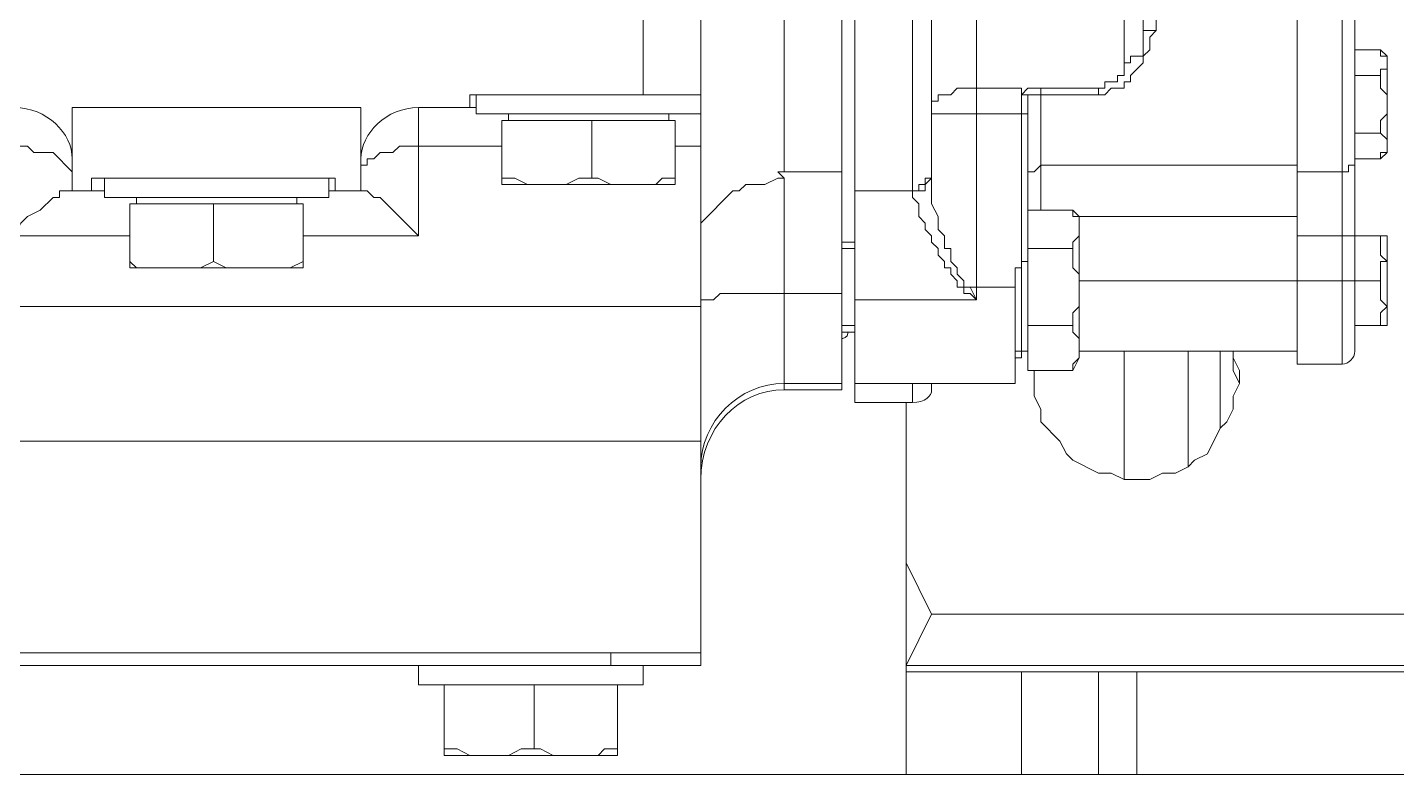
# Model space of a CAD drawing. Header units: millimetres. Extents: x 25083 to 52777, y 24772 to 45779.
# Drawn here: x 46961.1 to 47040.3, y 38561.6 to 38604.9 of the extents above; entities that cross this region are included whole.
import ezdxf

# ---------------------------------------------------------------- set-up
doc = ezdxf.new("R2010")
doc.units = ezdxf.units.MM

# ---------------------------------------------------------------- blocks, each defined once
blk = doc.blocks.new('zw$F4C5')
at = {"color": 7, "lineweight": 5}
for points in [[(897.946, 115.864), (897.946, 205.733)], [(898.689, 204.99), (898.689, 115.121)], [(927.655, 146.687), (927.655, 118.092)], [(903.145, 145.944), (903.145, 128.119)], [(905.745, 121.063), (905.745, 146.315)], [(916.143, 136.66), (916.143, 146.315)], [(902.031, 145.573), (902.031, 127.376)], [(914.286, 145.201), (914.286, 134.803)], [(915.4, 145.573), (915.4, 135.546)], [(924.313, 117.349), (924.313, 145.573)], [(926.912, 145.573), (926.912, 117.349)], [(894.604, 128.49), (894.604, 144.459)], [(886.434, 138.888), (886.434, 132.947)], [(889.776, 138.888), (889.776, 132.947)], [(916.143, 136.66), (915.4, 136.66), (915.4, 136.289)], [(915.4, 135.175), (915.771, 135.546), (915.771, 136.289), (916.143, 136.66)], [(912.8, 132.947), (913.172, 132.947), (913.543, 133.318), (914.286, 133.318), (914.286, 133.689), (914.657, 133.689), (914.657, 134.061), (915.4, 134.803), (915.4, 135.546)], [(914.286, 134.803), (914.286, 134.061), (913.914, 134.061), (913.914, 133.689), (913.172, 133.689), (913.172, 133.318), (912.8, 133.318)], [(915.4, 135.546), (915.4, 135.175), (914.657, 135.175), (914.657, 134.803), (914.286, 134.803)], [(927.655, 135.546), (929.14, 135.546)], [(929.14, 135.546), (929.14, 135.175), (929.512, 135.175), (929.512, 134.803)], [(929.14, 135.546), (929.512, 135.175)], [(929.512, 134.803), (929.512, 134.432), (929.14, 134.432), (929.14, 134.061)], [(929.512, 135.175), (929.512, 129.604)], [(927.655, 134.061), (929.14, 134.061)], [(929.14, 134.061), (929.14, 133.318), (929.512, 132.947), (929.512, 132.575)], [(905.745, 133.318), (904.631, 133.318), (904.259, 132.947), (903.516, 132.947), (903.516, 132.575), (903.145, 132.575), (903.145, 131.832)], [(908.344, 133.318), (905.745, 133.318)], [(909.458, 133.318), (908.715, 133.318), (908.344, 132.947)], [(908.344, 133.318), (908.344, 132.947)], [(908.344, 122.92), (908.344, 133.318)], [(912.8, 133.318), (909.458, 133.318)], [(909.458, 132.947), (909.458, 133.318)], [(912.8, 132.947), (912.8, 133.318)], [(886.434, 132.947), (876.407, 132.947)], [(876.779, 132.947), (876.407, 132.947)], [(876.407, 132.947), (876.407, 132.204)], [(876.779, 132.947), (876.779, 131.832)], [(886.434, 132.947), (887.919, 132.947)], [(887.919, 132.947), (888.662, 132.947)], [(888.662, 132.947), (889.033, 132.947)], [(889.033, 132.947), (889.776, 132.947)], [(889.776, 132.947), (889.776, 131.832)], [(908.715, 132.575), (908.715, 132.947), (908.344, 132.947)], [(909.458, 132.947), (908.715, 132.947), (908.715, 132.575)], [(908.715, 124.034), (908.715, 132.575)], [(912.8, 132.947), (909.458, 132.947)], [(909.458, 126.262), (909.458, 132.947)], [(929.512, 132.575), (929.512, 131.832), (929.14, 131.461), (929.14, 130.718)], [(853.383, 132.204), (870.094, 132.204)], [(853.383, 132.204), (853.383, 127.376)], [(870.094, 132.204), (870.094, 127.376)], [(873.436, 132.204), (876.407, 132.204)], [(873.436, 132.204), (876.407, 132.204)], [(873.436, 124.777), (873.436, 132.204)], [(876.779, 132.204), (876.407, 132.204)], [(877.15, 131.832), (876.779, 131.832)], [(876.779, 131.832), (877.521, 131.832)], [(877.521, 131.832), (877.15, 131.832)], [(877.893, 131.832), (877.521, 131.832)], [(877.521, 131.832), (877.893, 131.832)], [(878.264, 131.832), (877.893, 131.832)], [(877.893, 131.832), (878.635, 131.832)], [(879.749, 131.832), (878.264, 131.832)], [(878.635, 131.461), (878.635, 131.832)], [(883.463, 131.832), (879.749, 131.832)], [(883.463, 131.832), (886.805, 131.832)], [(886.805, 131.832), (887.919, 131.832)], [(888.662, 131.832), (887.919, 131.832)], [(887.919, 131.832), (888.662, 131.832)], [(887.919, 131.461), (887.919, 131.832)], [(889.033, 131.832), (888.662, 131.832)], [(888.662, 131.832), (889.033, 131.832)], [(889.405, 131.832), (889.033, 131.832)], [(889.033, 131.832), (889.776, 131.832)], [(889.776, 131.832), (889.405, 131.832)], [(889.776, 100.638), (889.776, 131.832)], [(903.516, 131.832), (903.145, 131.832)], [(903.888, 131.832), (903.516, 131.832)], [(904.259, 131.832), (903.888, 131.832)], [(905.002, 131.832), (904.259, 131.832)], [(905.745, 131.832), (905.002, 131.832)], [(908.344, 131.832), (905.745, 131.832)], [(908.344, 131.832), (908.715, 131.832)], [(883.463, 131.461), (878.264, 131.461)], [(878.264, 127.747), (878.264, 131.461)], [(888.291, 131.461), (883.463, 131.461)], [(883.463, 131.461), (883.463, 128.119)], [(888.291, 131.461), (888.291, 127.747)], [(927.655, 130.718), (929.14, 130.718)], [(929.14, 130.718), (929.512, 130.347), (929.512, 129.976)], [(853.383, 128.119), (853.383, 128.49), (852.269, 129.604), (851.155, 129.604), (850.783, 129.976), (850.041, 129.976)], [(870.094, 128.119), (870.094, 128.862), (870.465, 128.862), (870.465, 129.233), (870.837, 129.233), (871.208, 129.604), (871.951, 129.604), (872.322, 129.976), (873.436, 129.976)], [(878.264, 129.976), (873.436, 129.976)], [(889.776, 129.976), (888.291, 129.976)], [(929.512, 129.976), (929.512, 129.604), (929.14, 129.604), (929.14, 129.233)], [(929.14, 129.233), (929.512, 129.604)], [(894.232, 128.49), (897.946, 128.49)], [(894.604, 128.119), (894.232, 128.49)], [(909.458, 128.862), (909.087, 128.49), (908.715, 128.49), (908.715, 127.747)], [(924.313, 128.862), (909.458, 128.862)], [(924.313, 128.49), (926.912, 128.49)], [(927.655, 129.233), (927.655, 128.862), (927.283, 128.862), (927.283, 128.49), (926.912, 128.49)], [(927.655, 129.233), (929.14, 129.233)], [(854.497, 128.119), (868.609, 128.119)], [(855.24, 128.119), (854.497, 128.119)], [(854.497, 127.376), (854.497, 128.119)], [(855.24, 128.119), (855.24, 127.005)], [(868.237, 128.119), (868.237, 127.005)], [(868.609, 127.376), (868.609, 128.119)], [(878.264, 128.119), (879.007, 128.119), (879.749, 127.747), (880.864, 127.747)], [(878.264, 127.747), (878.635, 127.747)], [(878.635, 127.747), (880.121, 127.747)], [(885.691, 127.747), (880.121, 127.747)], [(880.864, 127.747), (881.978, 127.747), (882.72, 128.119), (883.463, 128.119)], [(880.864, 127.747), (885.691, 127.747)], [(883.463, 128.119), (883.834, 128.119), (884.577, 127.747), (885.691, 127.747)], [(885.691, 127.747), (887.177, 127.747), (887.548, 128.119), (888.291, 128.119)], [(885.691, 127.747), (886.434, 127.747)], [(886.434, 127.747), (887.919, 127.747)], [(887.919, 127.747), (888.291, 127.747)], [(894.604, 128.119), (894.232, 128.119), (893.49, 127.747), (892.376, 127.747), (892.004, 127.376), (891.633, 127.376), (889.776, 125.519), (889.776, 124.405)], [(894.604, 128.119), (894.604, 115.864)], [(903.145, 128.119), (902.774, 128.119), (902.774, 127.747), (902.402, 127.747), (902.402, 127.376), (902.031, 127.376)], [(903.145, 128.119), (902.774, 127.747), (902.774, 127.376), (902.031, 127.376)], [(903.145, 128.119), (903.145, 126.633), (903.516, 125.891), (903.516, 125.148), (903.888, 124.777), (903.888, 124.034), (904.259, 124.034), (904.259, 123.291), (904.631, 122.92), (904.631, 122.548), (905.002, 122.177), (905.002, 121.806), (905.373, 121.806)], [(850.041, 124.777), (850.412, 125.519), (850.783, 125.891), (851.526, 126.262), (852.269, 127.005), (852.64, 127.005), (852.64, 127.376), (853.012, 127.376)], [(853.012, 127.376), (853.383, 127.376)], [(853.383, 127.376), (854.497, 127.376)], [(853.383, 127.376), (854.497, 127.376)], [(855.24, 127.376), (854.497, 127.376)], [(855.611, 127.005), (855.24, 127.005)], [(855.24, 127.005), (855.982, 127.005)], [(855.982, 127.005), (855.611, 127.005)], [(856.725, 127.005), (855.982, 127.005)], [(855.982, 127.005), (856.354, 127.005)], [(856.354, 127.005), (857.097, 127.005)], [(858.211, 127.005), (856.725, 127.005)], [(857.097, 126.633), (857.097, 127.005)], [(861.553, 127.005), (858.211, 127.005)], [(861.553, 127.005), (865.266, 127.005)], [(865.266, 127.005), (866.381, 127.005)], [(867.123, 127.005), (866.381, 127.005)], [(866.381, 127.005), (866.752, 127.005)], [(866.381, 126.633), (866.381, 127.005)], [(866.752, 127.005), (867.495, 127.005)], [(867.495, 127.005), (867.123, 127.005)], [(867.866, 127.005), (867.495, 127.005)], [(867.495, 127.005), (867.866, 127.005)], [(868.237, 127.005), (867.866, 127.005)], [(867.866, 127.005), (868.237, 127.005)], [(868.609, 127.376), (868.237, 127.376)], [(868.609, 127.376), (870.094, 127.376)], [(868.609, 127.376), (870.094, 127.376)], [(870.094, 127.376), (870.465, 127.376), (870.837, 127.005), (871.208, 127.005), (873.436, 124.777)], [(898.689, 127.376), (902.031, 127.376)], [(902.031, 127.376), (902.031, 127.005), (902.402, 126.633), (902.402, 125.891), (902.774, 125.519), (902.774, 125.148), (903.145, 124.777), (903.145, 124.405), (903.516, 124.034), (903.516, 123.663), (903.888, 123.291), (903.888, 122.92), (904.259, 122.92), (904.259, 122.548), (904.631, 122.177), (904.631, 121.806), (905.002, 121.806), (905.002, 121.434)], [(861.553, 126.633), (856.725, 126.633)], [(856.725, 122.92), (856.725, 126.633)], [(866.752, 126.633), (861.553, 126.633)], [(861.553, 126.633), (861.553, 123.291)], [(866.752, 126.633), (866.752, 122.92)], [(908.715, 126.262), (911.315, 126.262)], [(911.686, 125.891), (911.315, 126.262)], [(911.686, 125.148), (911.686, 125.891), (911.315, 125.891), (911.315, 126.262)], [(924.313, 125.891), (911.686, 125.891)], [(911.686, 117.721), (911.686, 125.891)], [(850.041, 124.777), (856.725, 124.777)], [(866.752, 124.777), (873.436, 124.777)], [(911.315, 124.034), (911.315, 124.405), (911.686, 124.777), (911.686, 125.148)], [(924.313, 124.777), (926.912, 124.777)], [(927.655, 124.777), (926.912, 124.777)], [(927.655, 124.777), (929.512, 124.777)], [(929.14, 124.777), (929.14, 123.663), (929.512, 123.291)], [(929.512, 119.578), (929.512, 124.777)], [(897.946, 124.405), (898.689, 124.405)], [(908.715, 124.034), (908.715, 123.291), (908.344, 123.291), (908.344, 122.92)], [(908.715, 124.034), (911.315, 124.034)], [(911.686, 121.806), (911.686, 122.548), (911.315, 122.92), (911.315, 124.034)], [(856.725, 123.291), (857.097, 122.92), (858.953, 122.92)], [(856.725, 122.92), (857.097, 122.92)], [(857.097, 122.92), (858.582, 122.92)], [(864.152, 122.92), (858.582, 122.92)], [(858.953, 122.92), (860.81, 122.92), (861.553, 123.291)], [(858.953, 122.92), (864.152, 122.92)], [(861.553, 123.291), (862.296, 122.92), (864.152, 122.92)], [(864.152, 122.92), (866.009, 122.92), (866.752, 123.291)], [(864.152, 122.92), (864.895, 122.92)], [(864.895, 122.92), (866.381, 122.92)], [(866.381, 122.92), (866.752, 122.92)], [(907.973, 122.92), (908.344, 122.92)], [(907.973, 122.92), (907.973, 116.235)], [(908.344, 118.092), (908.344, 122.92)], [(908.715, 123.291), (908.715, 116.978)], [(929.512, 123.291), (929.14, 123.291), (929.14, 122.177)], [(927.655, 122.177), (911.686, 122.177)], [(927.655, 122.177), (929.14, 122.177)], [(929.14, 122.177), (929.14, 121.063), (929.512, 120.692)], [(894.604, 121.434), (890.89, 121.434), (890.519, 121.063), (889.776, 121.063)], [(894.604, 121.434), (897.946, 121.434)], [(905.373, 121.806), (905.002, 121.806), (905.002, 121.434)], [(905.002, 121.434), (905.373, 121.434), (905.745, 121.063)], [(905.373, 121.806), (907.973, 121.806)], [(905.373, 121.806), (905.745, 121.063)], [(911.315, 119.578), (911.315, 120.32), (911.686, 120.692), (911.686, 121.806)], [(889.776, 120.692), (833.701, 120.692)], [(905.745, 121.063), (898.689, 121.063)], [(929.512, 120.692), (929.14, 120.32), (929.14, 119.578)], [(897.946, 119.206), (898.689, 119.206)], [(897.946, 119.206), (898.689, 119.206)], [(908.715, 119.578), (911.315, 119.578)], [(911.686, 118.092), (911.686, 118.835), (911.315, 119.206), (911.315, 119.578)], [(927.655, 119.578), (929.512, 119.578)], [(907.973, 117.721), (908.344, 117.721), (908.344, 118.092)], [(908.344, 118.092), (907.973, 118.092)], [(908.715, 118.092), (908.344, 118.092)], [(908.715, 118.092), (908.344, 118.092)], [(911.315, 116.978), (911.315, 117.349), (911.686, 117.721), (911.686, 118.092)], [(911.686, 117.721), (911.315, 116.978)], [(911.686, 117.721), (911.315, 116.978)], [(911.315, 116.978), (911.315, 117.349)], [(911.686, 118.092), (924.313, 118.092)], [(917.999, 111.408), (917.999, 118.092)], [(919.856, 118.092), (919.856, 113.636)], [(920.599, 118.092), (920.599, 116.978)], [(920.599, 118.092), (920.599, 117.721), (920.97, 116.978), (920.97, 116.607)], [(924.313, 117.349), (926.912, 117.349)], [(908.715, 116.978), (911.315, 116.978)], [(908.715, 116.978), (911.315, 116.978)], [(909.087, 116.607), (909.087, 116.978)], [(909.087, 116.235), (909.087, 116.978)], [(915.029, 110.665), (914.286, 110.665), (913.543, 111.036), (912.8, 111.036), (911.315, 111.779), (910.944, 112.15), (910.572, 112.893), (909.458, 114.007), (909.458, 114.75), (909.087, 115.493), (909.087, 116.607)], [(920.97, 116.607), (920.97, 116.235), (920.599, 115.493), (920.599, 114.75), (920.228, 114.007), (919.856, 113.636), (919.114, 112.15), (918.371, 111.779), (917.999, 111.408), (917.257, 111.036), (916.514, 111.036), (915.771, 110.665), (915.029, 110.665)], [(920.599, 116.978), (920.97, 116.235)], [(897.946, 116.235), (894.604, 116.235)], [(897.946, 115.864), (894.604, 115.864)], [(898.689, 116.235), (907.973, 116.235)], [(902.774, 116.235), (902.031, 116.235)], [(902.031, 116.235), (902.031, 115.121)], [(903.145, 116.235), (907.973, 116.235)], [(903.145, 116.235), (903.145, 115.864)], [(898.689, 115.121), (902.031, 115.121)], [(901.66, 93.582), (901.66, 115.121)], [(833.701, 112.893), (889.776, 112.893)], [(903.145, 102.866), (901.66, 105.837)], [(903.145, 102.866), (901.66, 99.896)], [(961.82, 102.866), (903.145, 102.866)], [(889.776, 100.638), (833.701, 100.638)], [(889.776, 100.638), (833.701, 100.638)], [(874.55, 100.638), (873.436, 100.638)], [(875.665, 100.638), (874.55, 100.638)], [(876.779, 100.638), (875.665, 100.638)], [(884.577, 100.638), (884.577, 99.896)], [(889.776, 100.638), (889.776, 99.896)], [(889.776, 100.638), (889.776, 99.896)], [(889.776, 99.896), (833.701, 99.896)], [(873.436, 99.896), (873.436, 98.781)], [(886.434, 99.896), (886.434, 98.781)], [(962.191, 99.896), (901.66, 99.896)], [(908.344, 99.524), (908.344, 93.582)], [(912.8, 93.582), (912.8, 99.524)], [(915.029, 93.582), (915.029, 99.524)], [(873.808, 98.781), (873.436, 98.781)], [(873.436, 98.781), (874.179, 98.781)], [(874.179, 98.781), (873.808, 98.781)], [(874.55, 98.781), (874.179, 98.781)], [(874.179, 98.781), (874.55, 98.781)], [(874.922, 98.781), (874.55, 98.781)], [(874.55, 98.781), (875.293, 98.781)], [(880.121, 98.781), (874.922, 98.781)], [(876.407, 98.781), (874.922, 98.781)], [(874.922, 94.697), (874.922, 98.781)], [(879.749, 98.781), (876.407, 98.781)], [(879.749, 98.781), (883.463, 98.781)], [(884.948, 98.781), (880.121, 98.781)], [(880.121, 98.781), (880.121, 95.068)], [(883.463, 98.781), (884.577, 98.781)], [(885.32, 98.781), (884.577, 98.781)], [(884.577, 98.781), (885.32, 98.781)], [(884.948, 98.781), (884.948, 94.697)], [(885.691, 98.781), (885.32, 98.781)], [(885.32, 98.781), (885.691, 98.781)], [(886.063, 98.781), (885.691, 98.781)], [(885.691, 98.781), (886.434, 98.781)], [(886.434, 98.781), (886.063, 98.781)], [(874.922, 95.068), (875.665, 95.068), (876.407, 94.697), (877.521, 94.697)], [(874.922, 94.697), (875.293, 94.697)], [(875.293, 94.697), (876.779, 94.697)], [(882.349, 94.697), (876.779, 94.697)], [(877.521, 94.697), (878.635, 94.697), (879.378, 95.068), (880.121, 95.068)], [(880.121, 95.068), (880.492, 95.068), (881.235, 94.697), (882.349, 94.697)], [(882.349, 94.697), (883.834, 94.697), (884.206, 95.068), (884.948, 95.068)], [(882.349, 94.697), (883.092, 94.697)], [(883.092, 94.697), (884.577, 94.697)], [(884.577, 94.697), (884.948, 94.697)], [(818.475, 93.582), (949.936, 93.582)]]:
    blk.add_lwpolyline(points, dxfattribs=at)
at = {"color": 7, "lineweight": 0}
for points in [[(897.946, 124.034), (898.689, 124.034)], [(897.946, 119.578), (898.689, 119.578)], [(914.286, 110.665), (914.286, 118.092)], [(952.907, 99.524), (901.66, 99.524)]]:
    blk.add_lwpolyline(points, dxfattribs=at)
at = {"color": 7, "lineweight": 5}
for points in [[(853.383, 129.233), (853.383, 130.718), (851.898, 132.204), (850.041, 132.204)], [(873.436, 132.204), (871.58, 132.204), (870.094, 130.718), (870.094, 129.233)], [(897.946, 118.835), (897.946, 118.835), (898.317, 118.835), (898.317, 119.206)], [(926.912, 117.349), (927.283, 117.349), (927.655, 117.721), (927.655, 118.092)], [(894.604, 116.235), (892.004, 116.235), (889.776, 114.007), (889.776, 111.408)], [(894.604, 115.864), (892.004, 115.864), (889.776, 113.636), (889.776, 110.665)], [(902.031, 115.121), (902.774, 115.121), (903.145, 115.493), (903.145, 115.864)], [(907.973, 116.235), (907.973, 116.235), (907.973, 116.235), (907.973, 116.235)]]:
    blk.add_open_spline(points, degree=3, dxfattribs=at)

msp = doc.modelspace()

# ---------------------------------------------------------------- block references
msp.add_blockref('zw$F4C5', (46110.278, 38468.039))

doc.saveas('drawing.dxf')
